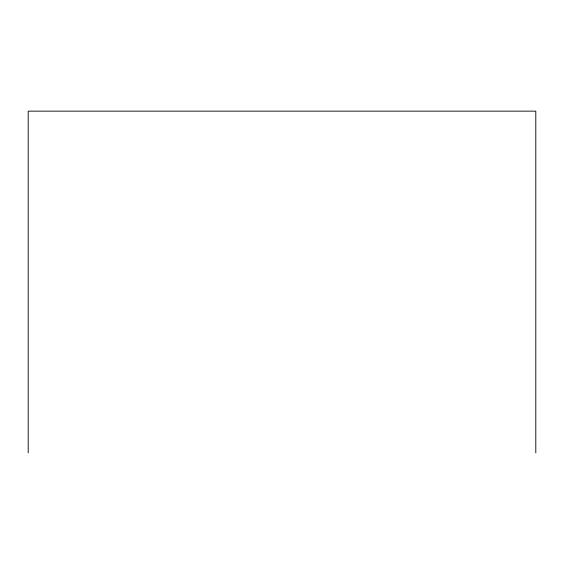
<?xml version="1.0" encoding="UTF-8"?>
<svg xmlns="http://www.w3.org/2000/svg" width="564" height="564" viewBox="0 0 564 564"><rect width="100%" height="100%" fill="white"/><g stroke="black" fill="none" stroke-linecap="round" stroke-linejoin="round"><path stroke-width="0.85" d="M535.8 452.857L535.8 111.143L28.2 111.143L28.2 452.857"/></g></svg>
